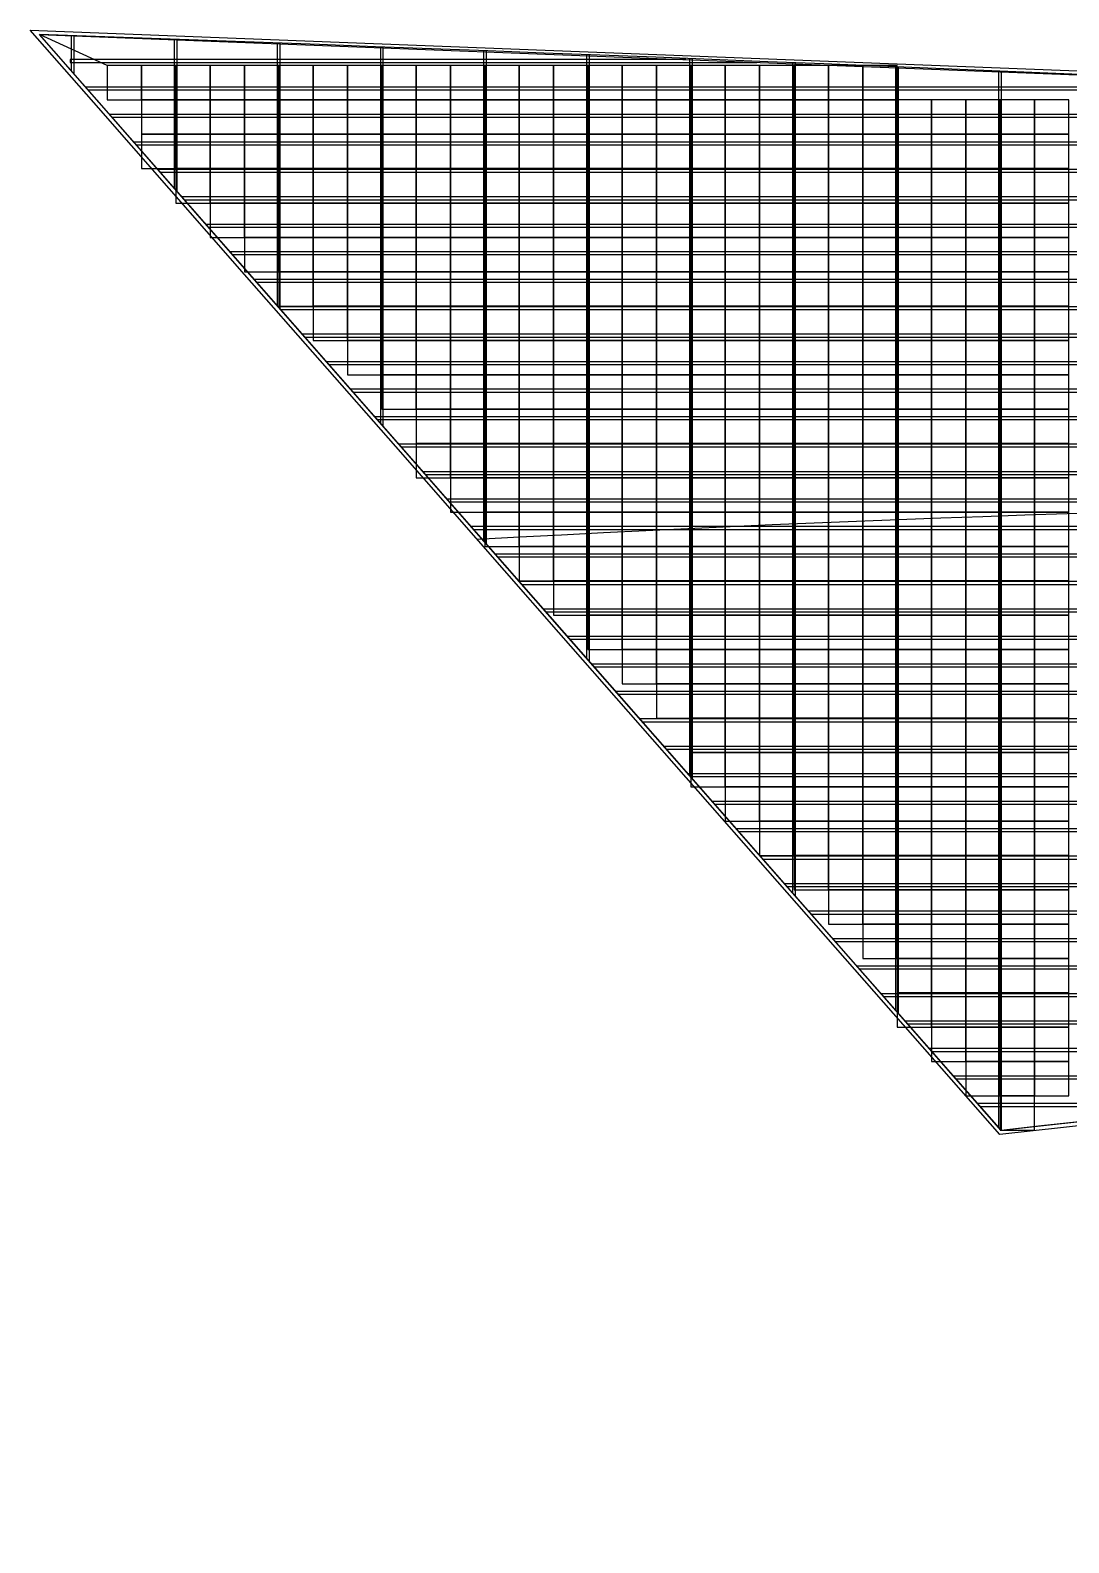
# Model space of a CAD drawing. Extents: x -31693 to 409283, y -98233 to 151957.
# Drawn here: x 10926 to 26045, y 100210 to 122231 of the extents above; entities that cross this region are included whole.
import ezdxf

# ---------------------------------------------------------------- set-up
doc = ezdxf.new("R2010")
doc.units = 0
doc.header["$LTSCALE"] = 1000
doc.header["$MEASUREMENT"] = 0
for name, color, linetype in [('500浮箱', 162, 'Continuous'), ('A-G-VISIBLE', 9, 'Continuous'), ('主龙骨', 4, 'Continuous'), ('边梁（14a槽钢', 3, 'Continuous'), ('龙骨', 10, 'Continuous')]:
    doc.layers.add(name, color=color, linetype=linetype)

# ---------------------------------------------------------------- blocks, each defined once
blk = doc.blocks.new('dasd')
at = {"layer": 'A-G-VISIBLE', "linetype": 'Continuous', "flags": 128}
blk.add_lwpolyline([(-132868.85, 42158.249), (-132882.852, 42174.205)], dxfattribs=at)
at = {"layer": 'A-G-VISIBLE', "linetype": 'Continuous'}
for centre, radius, start, end in [((-132956.57, 40049.815), 2125.668, 86.604438, 88.01257), ((-132810.855, 41649.249), 512.294, 92.25539, 96.50024)]:
    blk.add_arc(centre, radius, start, end, dxfattribs=at)

msp = doc.modelspace()

# ---------------------------------------------------------------- linework, layer by layer
at = {"layer": '500浮箱', "elevation": 2850}
msp.add_lwpolyline([(12045, 121716), (11059, 122168)], dxfattribs=at)
for points in [[(12045, 121216), (12545, 121216), (12545, 121716), (12045, 121716)], [(12545, 121216), (13045, 121216), (13045, 121716), (12545, 121716)], [(13045, 121216), (13545, 121216), (13545, 121716), (13045, 121716)], [(13545, 121216), (14045, 121216), (14045, 121716), (13545, 121716)], [(14045, 121216), (14545, 121216), (14545, 121716), (14045, 121716)], [(14545, 121216), (15045, 121216), (15045, 121716), (14545, 121716)], [(15045, 121216), (15545, 121216), (15545, 121716), (15045, 121716)], [(15545, 121216), (16045, 121216), (16045, 121716), (15545, 121716)], [(16045, 121216), (16545, 121216), (16545, 121716), (16045, 121716)], [(16545, 121216), (17045, 121216), (17045, 121716), (16545, 121716)], [(17045, 121216), (17545, 121216), (17545, 121716), (17045, 121716)], [(17545, 121216), (18045, 121216), (18045, 121716), (17545, 121716)], [(18045, 121216), (18545, 121216), (18545, 121716), (18045, 121716)], [(18545, 121216), (19045, 121216), (19045, 121716), (18545, 121716)], [(19045, 121216), (19545, 121216), (19545, 121716), (19045, 121716)], [(19545, 121216), (20045, 121216), (20045, 121716), (19545, 121716)], [(20045, 121216), (20545, 121216), (20545, 121716), (20045, 121716)], [(20545, 121216), (21045, 121216), (21045, 121716), (20545, 121716)], [(21045, 121216), (21545, 121216), (21545, 121716), (21045, 121716)], [(21545, 121216), (22045, 121216), (22045, 121716), (21545, 121716)], [(22045, 121216), (22545, 121216), (22545, 121716), (22045, 121716)], [(22545, 121216), (23045, 121216), (23045, 121716), (22545, 121716)], [(23045, 121216), (23545, 121216), (23545, 121716), (23045, 121716)], [(12545, 120716), (13045, 120716), (13045, 121216), (12545, 121216)], [(13045, 120716), (13545, 120716), (13545, 121216), (13045, 121216)], [(13545, 120716), (14045, 120716), (14045, 121216), (13545, 121216)], [(14045, 120716), (14545, 120716), (14545, 121216), (14045, 121216)], [(14545, 120716), (15045, 120716), (15045, 121216), (14545, 121216)], [(15045, 120716), (15545, 120716), (15545, 121216), (15045, 121216)], [(15545, 120716), (16045, 120716), (16045, 121216), (15545, 121216)], [(16045, 120716), (16545, 120716), (16545, 121216), (16045, 121216)], [(16545, 120716), (17045, 120716), (17045, 121216), (16545, 121216)], [(17045, 120716), (17545, 120716), (17545, 121216), (17045, 121216)], [(17545, 120716), (18045, 120716), (18045, 121216), (17545, 121216)], [(18045, 120716), (18545, 120716), (18545, 121216), (18045, 121216)], [(18545, 120716), (19045, 120716), (19045, 121216), (18545, 121216)], [(19045, 120716), (19545, 120716), (19545, 121216), (19045, 121216)], [(19545, 120716), (20045, 120716), (20045, 121216), (19545, 121216)], [(20045, 120716), (20545, 120716), (20545, 121216), (20045, 121216)], [(20545, 120716), (21045, 120716), (21045, 121216), (20545, 121216)], [(21045, 120716), (21545, 120716), (21545, 121216), (21045, 121216)], [(21545, 120716), (22045, 120716), (22045, 121216), (21545, 121216)], [(22045, 120716), (22545, 120716), (22545, 121216), (22045, 121216)], [(22545, 120716), (23045, 120716), (23045, 121216), (22545, 121216)], [(23045, 120716), (23545, 120716), (23545, 121216), (23045, 121216)], [(23545, 120716), (24045, 120716), (24045, 121216), (23545, 121216)], [(24045, 120716), (24545, 120716), (24545, 121216), (24045, 121216)], [(24545, 120716), (25045, 120716), (25045, 121216), (24545, 121216)], [(25045, 120716), (25545, 120716), (25545, 121216), (25045, 121216)], [(25545, 120716), (26045, 120716), (26045, 121216), (25545, 121216)], [(12545, 120216), (13045, 120216), (13045, 120716), (12545, 120716)], [(13045, 120216), (13545, 120216), (13545, 120716), (13045, 120716)], [(13545, 120216), (14045, 120216), (14045, 120716), (13545, 120716)], [(14045, 120216), (14545, 120216), (14545, 120716), (14045, 120716)], [(14545, 120216), (15045, 120216), (15045, 120716), (14545, 120716)], [(15045, 120216), (15545, 120216), (15545, 120716), (15045, 120716)], [(15545, 120216), (16045, 120216), (16045, 120716), (15545, 120716)], [(16045, 120216), (16545, 120216), (16545, 120716), (16045, 120716)], [(16545, 120216), (17045, 120216), (17045, 120716), (16545, 120716)], [(17045, 120216), (17545, 120216), (17545, 120716), (17045, 120716)], [(17545, 120216), (18045, 120216), (18045, 120716), (17545, 120716)], [(18045, 120216), (18545, 120216), (18545, 120716), (18045, 120716)], [(18545, 120216), (19045, 120216), (19045, 120716), (18545, 120716)], [(19045, 120216), (19545, 120216), (19545, 120716), (19045, 120716)], [(19545, 120216), (20045, 120216), (20045, 120716), (19545, 120716)], [(20045, 120216), (20545, 120216), (20545, 120716), (20045, 120716)], [(20545, 120216), (21045, 120216), (21045, 120716), (20545, 120716)], [(21045, 120216), (21545, 120216), (21545, 120716), (21045, 120716)], [(21545, 120216), (22045, 120216), (22045, 120716), (21545, 120716)], [(22045, 120216), (22545, 120216), (22545, 120716), (22045, 120716)], [(22545, 120216), (23045, 120216), (23045, 120716), (22545, 120716)], [(23045, 120216), (23545, 120216), (23545, 120716), (23045, 120716)], [(23545, 120216), (24045, 120216), (24045, 120716), (23545, 120716)], [(24045, 120216), (24545, 120216), (24545, 120716), (24045, 120716)], [(24545, 120216), (25045, 120216), (25045, 120716), (24545, 120716)], [(25045, 120216), (25545, 120216), (25545, 120716), (25045, 120716)], [(25545, 120216), (26045, 120216), (26045, 120716), (25545, 120716)], [(13045, 119716), (13545, 119716), (13545, 120216), (13045, 120216)], [(13545, 119716), (14045, 119716), (14045, 120216), (13545, 120216)], [(14045, 119716), (14545, 119716), (14545, 120216), (14045, 120216)], [(14545, 119716), (15045, 119716), (15045, 120216), (14545, 120216)], [(15045, 119716), (15545, 119716), (15545, 120216), (15045, 120216)], [(15545, 119716), (16045, 119716), (16045, 120216), (15545, 120216)], [(16045, 119716), (16545, 119716), (16545, 120216), (16045, 120216)], [(16545, 119716), (17045, 119716), (17045, 120216), (16545, 120216)], [(17045, 119716), (17545, 119716), (17545, 120216), (17045, 120216)], [(17545, 119716), (18045, 119716), (18045, 120216), (17545, 120216)], [(18045, 119716), (18545, 119716), (18545, 120216), (18045, 120216)], [(18545, 119716), (19045, 119716), (19045, 120216), (18545, 120216)], [(19045, 119716), (19545, 119716), (19545, 120216), (19045, 120216)], [(19545, 119716), (20045, 119716), (20045, 120216), (19545, 120216)], [(20045, 119716), (20545, 119716), (20545, 120216), (20045, 120216)], [(20545, 119716), (21045, 119716), (21045, 120216), (20545, 120216)], [(21045, 119716), (21545, 119716), (21545, 120216), (21045, 120216)], [(21545, 119716), (22045, 119716), (22045, 120216), (21545, 120216)], [(22045, 119716), (22545, 119716), (22545, 120216), (22045, 120216)], [(22545, 119716), (23045, 119716), (23045, 120216), (22545, 120216)], [(23045, 119716), (23545, 119716), (23545, 120216), (23045, 120216)], [(23545, 119716), (24045, 119716), (24045, 120216), (23545, 120216)], [(24045, 119716), (24545, 119716), (24545, 120216), (24045, 120216)], [(24545, 119716), (25045, 119716), (25045, 120216), (24545, 120216)], [(25045, 119716), (25545, 119716), (25545, 120216), (25045, 120216)], [(25545, 119716), (26045, 119716), (26045, 120216), (25545, 120216)], [(13545, 119216), (14045, 119216), (14045, 119716), (13545, 119716)], [(14045, 119216), (14545, 119216), (14545, 119716), (14045, 119716)], [(14545, 119216), (15045, 119216), (15045, 119716), (14545, 119716)], [(15045, 119216), (15545, 119216), (15545, 119716), (15045, 119716)], [(15545, 119216), (16045, 119216), (16045, 119716), (15545, 119716)], [(16045, 119216), (16545, 119216), (16545, 119716), (16045, 119716)], [(16545, 119216), (17045, 119216), (17045, 119716), (16545, 119716)], [(17045, 119216), (17545, 119216), (17545, 119716), (17045, 119716)], [(17545, 119216), (18045, 119216), (18045, 119716), (17545, 119716)], [(18045, 119216), (18545, 119216), (18545, 119716), (18045, 119716)], [(18545, 119216), (19045, 119216), (19045, 119716), (18545, 119716)], [(19045, 119216), (19545, 119216), (19545, 119716), (19045, 119716)], [(19545, 119216), (20045, 119216), (20045, 119716), (19545, 119716)], [(20045, 119216), (20545, 119216), (20545, 119716), (20045, 119716)], [(20545, 119216), (21045, 119216), (21045, 119716), (20545, 119716)], [(21045, 119216), (21545, 119216), (21545, 119716), (21045, 119716)], [(21545, 119216), (22045, 119216), (22045, 119716), (21545, 119716)], [(22045, 119216), (22545, 119216), (22545, 119716), (22045, 119716)], [(22545, 119216), (23045, 119216), (23045, 119716), (22545, 119716)], [(23045, 119216), (23545, 119216), (23545, 119716), (23045, 119716)], [(23545, 119216), (24045, 119216), (24045, 119716), (23545, 119716)], [(24045, 119216), (24545, 119216), (24545, 119716), (24045, 119716)], [(24545, 119216), (25045, 119216), (25045, 119716), (24545, 119716)], [(25045, 119216), (25545, 119216), (25545, 119716), (25045, 119716)], [(25545, 119216), (26045, 119216), (26045, 119716), (25545, 119716)], [(14045, 118716), (14545, 118716), (14545, 119216), (14045, 119216)], [(14545, 118716), (15045, 118716), (15045, 119216), (14545, 119216)], [(15045, 118716), (15545, 118716), (15545, 119216), (15045, 119216)], [(15545, 118716), (16045, 118716), (16045, 119216), (15545, 119216)], [(16045, 118716), (16545, 118716), (16545, 119216), (16045, 119216)], [(16545, 118716), (17045, 118716), (17045, 119216), (16545, 119216)], [(17045, 118716), (17545, 118716), (17545, 119216), (17045, 119216)], [(17545, 118716), (18045, 118716), (18045, 119216), (17545, 119216)], [(18045, 118716), (18545, 118716), (18545, 119216), (18045, 119216)], [(18545, 118716), (19045, 118716), (19045, 119216), (18545, 119216)], [(19045, 118716), (19545, 118716), (19545, 119216), (19045, 119216)], [(19545, 118716), (20045, 118716), (20045, 119216), (19545, 119216)], [(20045, 118716), (20545, 118716), (20545, 119216), (20045, 119216)], [(20545, 118716), (21045, 118716), (21045, 119216), (20545, 119216)], [(21045, 118716), (21545, 118716), (21545, 119216), (21045, 119216)], [(21545, 118716), (22045, 118716), (22045, 119216), (21545, 119216)], [(22045, 118716), (22545, 118716), (22545, 119216), (22045, 119216)], [(22545, 118716), (23045, 118716), (23045, 119216), (22545, 119216)], [(23045, 118716), (23545, 118716), (23545, 119216), (23045, 119216)], [(23545, 118716), (24045, 118716), (24045, 119216), (23545, 119216)], [(24045, 118716), (24545, 118716), (24545, 119216), (24045, 119216)], [(24545, 118716), (25045, 118716), (25045, 119216), (24545, 119216)], [(25045, 118716), (25545, 118716), (25545, 119216), (25045, 119216)], [(25545, 118716), (26045, 118716), (26045, 119216), (25545, 119216)], [(14545, 118216), (15045, 118216), (15045, 118716), (14545, 118716)], [(15045, 118216), (15545, 118216), (15545, 118716), (15045, 118716)], [(15545, 118216), (16045, 118216), (16045, 118716), (15545, 118716)], [(16045, 118216), (16545, 118216), (16545, 118716), (16045, 118716)], [(16545, 118216), (17045, 118216), (17045, 118716), (16545, 118716)], [(17045, 118216), (17545, 118216), (17545, 118716), (17045, 118716)], [(17545, 118216), (18045, 118216), (18045, 118716), (17545, 118716)], [(18045, 118216), (18545, 118216), (18545, 118716), (18045, 118716)], [(18545, 118216), (19045, 118216), (19045, 118716), (18545, 118716)], [(19045, 118216), (19545, 118216), (19545, 118716), (19045, 118716)], [(19545, 118216), (20045, 118216), (20045, 118716), (19545, 118716)], [(20045, 118216), (20545, 118216), (20545, 118716), (20045, 118716)], [(20545, 118216), (21045, 118216), (21045, 118716), (20545, 118716)], [(21045, 118216), (21545, 118216), (21545, 118716), (21045, 118716)], [(21545, 118216), (22045, 118216), (22045, 118716), (21545, 118716)], [(22045, 118216), (22545, 118216), (22545, 118716), (22045, 118716)], [(22545, 118216), (23045, 118216), (23045, 118716), (22545, 118716)], [(23045, 118216), (23545, 118216), (23545, 118716), (23045, 118716)], [(23545, 118216), (24045, 118216), (24045, 118716), (23545, 118716)], [(24045, 118216), (24545, 118216), (24545, 118716), (24045, 118716)], [(24545, 118216), (25045, 118216), (25045, 118716), (24545, 118716)], [(25045, 118216), (25545, 118216), (25545, 118716), (25045, 118716)], [(25545, 118216), (26045, 118216), (26045, 118716), (25545, 118716)], [(15045, 117716), (15545, 117716), (15545, 118216), (15045, 118216)], [(15545, 117716), (16045, 117716), (16045, 118216), (15545, 118216)], [(16045, 117716), (16545, 117716), (16545, 118216), (16045, 118216)], [(16545, 117716), (17045, 117716), (17045, 118216), (16545, 118216)], [(17045, 117716), (17545, 117716), (17545, 118216), (17045, 118216)], [(17545, 117716), (18045, 117716), (18045, 118216), (17545, 118216)], [(18045, 117716), (18545, 117716), (18545, 118216), (18045, 118216)], [(18545, 117716), (19045, 117716), (19045, 118216), (18545, 118216)], [(19045, 117716), (19545, 117716), (19545, 118216), (19045, 118216)], [(19545, 117716), (20045, 117716), (20045, 118216), (19545, 118216)], [(20045, 117716), (20545, 117716), (20545, 118216), (20045, 118216)], [(20545, 117716), (21045, 117716), (21045, 118216), (20545, 118216)], [(21045, 117716), (21545, 117716), (21545, 118216), (21045, 118216)], [(21545, 117716), (22045, 117716), (22045, 118216), (21545, 118216)], [(22045, 117716), (22545, 117716), (22545, 118216), (22045, 118216)], [(22545, 117716), (23045, 117716), (23045, 118216), (22545, 118216)], [(23045, 117716), (23545, 117716), (23545, 118216), (23045, 118216)], [(23545, 117716), (24045, 117716), (24045, 118216), (23545, 118216)], [(24045, 117716), (24545, 117716), (24545, 118216), (24045, 118216)], [(24545, 117716), (25045, 117716), (25045, 118216), (24545, 118216)], [(25045, 117716), (25545, 117716), (25545, 118216), (25045, 118216)], [(25545, 117716), (26045, 117716), (26045, 118216), (25545, 118216)], [(15545, 117216), (16045, 117216), (16045, 117716), (15545, 117716)], [(16045, 117216), (16545, 117216), (16545, 117716), (16045, 117716)], [(16545, 117216), (17045, 117216), (17045, 117716), (16545, 117716)], [(17045, 117216), (17545, 117216), (17545, 117716), (17045, 117716)], [(17545, 117216), (18045, 117216), (18045, 117716), (17545, 117716)], [(18045, 117216), (18545, 117216), (18545, 117716), (18045, 117716)], [(18545, 117216), (19045, 117216), (19045, 117716), (18545, 117716)], [(19045, 117216), (19545, 117216), (19545, 117716), (19045, 117716)], [(19545, 117216), (20045, 117216), (20045, 117716), (19545, 117716)], [(20045, 117216), (20545, 117216), (20545, 117716), (20045, 117716)], [(20545, 117216), (21045, 117216), (21045, 117716), (20545, 117716)], [(21045, 117216), (21545, 117216), (21545, 117716), (21045, 117716)], [(21545, 117216), (22045, 117216), (22045, 117716), (21545, 117716)], [(22045, 117216), (22545, 117216), (22545, 117716), (22045, 117716)], [(22545, 117216), (23045, 117216), (23045, 117716), (22545, 117716)], [(23045, 117216), (23545, 117216), (23545, 117716), (23045, 117716)], [(23545, 117216), (24045, 117216), (24045, 117716), (23545, 117716)], [(24045, 117216), (24545, 117216), (24545, 117716), (24045, 117716)], [(24545, 117216), (25045, 117216), (25045, 117716), (24545, 117716)], [(25045, 117216), (25545, 117216), (25545, 117716), (25045, 117716)], [(25545, 117216), (26045, 117216), (26045, 117716), (25545, 117716)], [(16045, 116716), (16545, 116716), (16545, 117216), (16045, 117216)], [(16545, 116716), (17045, 116716), (17045, 117216), (16545, 117216)], [(17045, 116716), (17545, 116716), (17545, 117216), (17045, 117216)], [(17545, 116716), (18045, 116716), (18045, 117216), (17545, 117216)], [(18045, 116716), (18545, 116716), (18545, 117216), (18045, 117216)], [(18545, 116716), (19045, 116716), (19045, 117216), (18545, 117216)], [(19045, 116716), (19545, 116716), (19545, 117216), (19045, 117216)], [(19545, 116716), (20045, 116716), (20045, 117216), (19545, 117216)], [(20045, 116716), (20545, 116716), (20545, 117216), (20045, 117216)], [(20545, 116716), (21045, 116716), (21045, 117216), (20545, 117216)], [(21045, 116716), (21545, 116716), (21545, 117216), (21045, 117216)], [(21545, 116716), (22045, 116716), (22045, 117216), (21545, 117216)], [(22045, 116716), (22545, 116716), (22545, 117216), (22045, 117216)], [(22545, 116716), (23045, 116716), (23045, 117216), (22545, 117216)], [(23045, 116716), (23545, 116716), (23545, 117216), (23045, 117216)], [(23545, 116716), (24045, 116716), (24045, 117216), (23545, 117216)], [(24045, 116716), (24545, 116716), (24545, 117216), (24045, 117216)], [(24545, 116716), (25045, 116716), (25045, 117216), (24545, 117216)], [(25045, 116716), (25545, 116716), (25545, 117216), (25045, 117216)], [(25545, 116716), (26045, 116716), (26045, 117216), (25545, 117216)], [(16545, 116216), (17045, 116216), (17045, 116716), (16545, 116716)], [(17045, 116216), (17545, 116216), (17545, 116716), (17045, 116716)], [(17545, 116216), (18045, 116216), (18045, 116716), (17545, 116716)], [(18045, 116216), (18545, 116216), (18545, 116716), (18045, 116716)], [(18545, 116216), (19045, 116216), (19045, 116716), (18545, 116716)], [(19045, 116216), (19545, 116216), (19545, 116716), (19045, 116716)], [(19545, 116216), (20045, 116216), (20045, 116716), (19545, 116716)], [(20045, 116216), (20545, 116216), (20545, 116716), (20045, 116716)], [(20545, 116216), (21045, 116216), (21045, 116716), (20545, 116716)], [(21045, 116216), (21545, 116216), (21545, 116716), (21045, 116716)], [(21545, 116216), (22045, 116216), (22045, 116716), (21545, 116716)], [(22045, 116216), (22545, 116216), (22545, 116716), (22045, 116716)], [(22545, 116216), (23045, 116216), (23045, 116716), (22545, 116716)], [(23045, 116216), (23545, 116216), (23545, 116716), (23045, 116716)], [(23545, 116216), (24045, 116216), (24045, 116716), (23545, 116716)], [(24045, 116216), (24545, 116216), (24545, 116716), (24045, 116716)], [(24545, 116216), (25045, 116216), (25045, 116716), (24545, 116716)], [(25045, 116216), (25545, 116216), (25545, 116716), (25045, 116716)], [(25545, 116216), (26045, 116216), (26045, 116716), (25545, 116716)], [(16545, 115716), (17045, 115716), (17045, 116216), (16545, 116216)], [(17045, 115716), (17545, 115716), (17545, 116216), (17045, 116216)], [(17545, 115716), (18045, 115716), (18045, 116216), (17545, 116216)], [(18045, 115716), (18545, 115716), (18545, 116216), (18045, 116216)], [(18545, 115716), (19045, 115716), (19045, 116216), (18545, 116216)], [(19045, 115716), (19545, 115716), (19545, 116216), (19045, 116216)], [(19545, 115716), (20045, 115716), (20045, 116216), (19545, 116216)], [(20045, 115716), (20545, 115716), (20545, 116216), (20045, 116216)], [(20545, 115716), (21045, 115716), (21045, 116216), (20545, 116216)], [(21045, 115716), (21545, 115716), (21545, 116216), (21045, 116216)], [(21545, 115716), (22045, 115716), (22045, 116216), (21545, 116216)], [(22045, 115716), (22545, 115716), (22545, 116216), (22045, 116216)], [(22545, 115716), (23045, 115716), (23045, 116216), (22545, 116216)], [(23045, 115716), (23545, 115716), (23545, 116216), (23045, 116216)], [(23545, 115716), (24045, 115716), (24045, 116216), (23545, 116216)], [(24045, 115716), (24545, 115716), (24545, 116216), (24045, 116216)], [(24545, 115716), (25045, 115716), (25045, 116216), (24545, 116216)], [(25045, 115716), (25545, 115716), (25545, 116216), (25045, 116216)], [(25545, 115716), (26045, 115716), (26045, 116216), (25545, 116216)], [(17045, 115216), (17545, 115216), (17545, 115716), (17045, 115716)], [(17545, 115216), (18045, 115216), (18045, 115716), (17545, 115716)], [(18045, 115216), (18545, 115216), (18545, 115716), (18045, 115716)], [(18545, 115216), (19045, 115216), (19045, 115716), (18545, 115716)], [(19045, 115216), (19545, 115216), (19545, 115716), (19045, 115716)], [(19545, 115216), (20045, 115216), (20045, 115716), (19545, 115716)], [(20045, 115216), (20545, 115216), (20545, 115716), (20045, 115716)], [(20545, 115216), (21045, 115216), (21045, 115716), (20545, 115716)], [(21045, 115216), (21545, 115216), (21545, 115716), (21045, 115716)], [(21545, 115216), (22045, 115216), (22045, 115716), (21545, 115716)], [(22045, 115216), (22545, 115216), (22545, 115716), (22045, 115716)], [(22545, 115216), (23045, 115216), (23045, 115716), (22545, 115716)], [(23045, 115216), (23545, 115216), (23545, 115716), (23045, 115716)], [(23545, 115216), (24045, 115216), (24045, 115716), (23545, 115716)], [(24045, 115216), (24545, 115216), (24545, 115716), (24045, 115716)], [(24545, 115216), (25045, 115216), (25045, 115716), (24545, 115716)], [(25045, 115216), (25545, 115216), (25545, 115716), (25045, 115716)], [(25545, 115216), (26045, 115216), (26045, 115716), (25545, 115716)], [(17545, 114716), (18045, 114716), (18045, 115216), (17545, 115216)], [(18045, 114716), (18545, 114716), (18545, 115216), (18045, 115216)], [(18545, 114716), (19045, 114716), (19045, 115216), (18545, 115216)], [(19045, 114716), (19545, 114716), (19545, 115216), (19045, 115216)], [(19545, 114716), (20045, 114716), (20045, 115216), (19545, 115216)], [(20045, 114716), (20545, 114716), (20545, 115216), (20045, 115216)], [(20545, 114716), (21045, 114716), (21045, 115216), (20545, 115216)], [(21045, 114716), (21545, 114716), (21545, 115216), (21045, 115216)], [(21545, 114716), (22045, 114716), (22045, 115216), (21545, 115216)], [(22045, 114716), (22545, 114716), (22545, 115216), (22045, 115216)], [(22545, 114716), (23045, 114716), (23045, 115216), (22545, 115216)], [(23045, 114716), (23545, 114716), (23545, 115216), (23045, 115216)], [(23545, 114716), (24045, 114716), (24045, 115216), (23545, 115216)], [(24045, 114716), (24545, 114716), (24545, 115216), (24045, 115216)], [(24545, 114716), (25045, 114716), (25045, 115216), (24545, 115216)], [(25045, 114716), (25545, 114716), (25545, 115216), (25045, 115216)], [(25545, 114716), (26045, 114716), (26045, 115216), (25545, 115216)], [(18045, 114216), (18545, 114216), (18545, 114716), (18045, 114716)], [(18545, 114216), (19045, 114216), (19045, 114716), (18545, 114716)], [(19045, 114216), (19545, 114216), (19545, 114716), (19045, 114716)], [(19545, 114216), (20045, 114216), (20045, 114716), (19545, 114716)], [(20045, 114216), (20545, 114216), (20545, 114716), (20045, 114716)], [(20545, 114216), (21045, 114216), (21045, 114716), (20545, 114716)], [(21045, 114216), (21545, 114216), (21545, 114716), (21045, 114716)], [(21545, 114216), (22045, 114216), (22045, 114716), (21545, 114716)], [(22045, 114216), (22545, 114216), (22545, 114716), (22045, 114716)], [(22545, 114216), (23045, 114216), (23045, 114716), (22545, 114716)], [(23045, 114216), (23545, 114216), (23545, 114716), (23045, 114716)], [(23545, 114216), (24045, 114216), (24045, 114716), (23545, 114716)], [(24045, 114216), (24545, 114216), (24545, 114716), (24045, 114716)], [(24545, 114216), (25045, 114216), (25045, 114716), (24545, 114716)], [(25045, 114216), (25545, 114216), (25545, 114716), (25045, 114716)], [(25545, 114216), (26045, 114216), (26045, 114716), (25545, 114716)], [(18545, 113716), (19045, 113716), (19045, 114216), (18545, 114216)], [(19045, 113716), (19545, 113716), (19545, 114216), (19045, 114216)], [(19545, 113716), (20045, 113716), (20045, 114216), (19545, 114216)], [(20045, 113716), (20545, 113716), (20545, 114216), (20045, 114216)], [(20545, 113716), (21045, 113716), (21045, 114216), (20545, 114216)], [(21045, 113716), (21545, 113716), (21545, 114216), (21045, 114216)], [(21545, 113716), (22045, 113716), (22045, 114216), (21545, 114216)], [(22045, 113716), (22545, 113716), (22545, 114216), (22045, 114216)], [(22545, 113716), (23045, 113716), (23045, 114216), (22545, 114216)], [(23045, 113716), (23545, 113716), (23545, 114216), (23045, 114216)], [(23545, 113716), (24045, 113716), (24045, 114216), (23545, 114216)], [(24045, 113716), (24545, 113716), (24545, 114216), (24045, 114216)], [(24545, 113716), (25045, 113716), (25045, 114216), (24545, 114216)], [(25045, 113716), (25545, 113716), (25545, 114216), (25045, 114216)], [(25545, 113716), (26045, 113716), (26045, 114216), (25545, 114216)], [(19045, 113216), (19545, 113216), (19545, 113716), (19045, 113716)], [(19545, 113216), (20045, 113216), (20045, 113716), (19545, 113716)], [(20045, 113216), (20545, 113216), (20545, 113716), (20045, 113716)], [(20545, 113216), (21045, 113216), (21045, 113716), (20545, 113716)], [(21045, 113216), (21545, 113216), (21545, 113716), (21045, 113716)], [(21545, 113216), (22045, 113216), (22045, 113716), (21545, 113716)], [(22045, 113216), (22545, 113216), (22545, 113716), (22045, 113716)], [(22545, 113216), (23045, 113216), (23045, 113716), (22545, 113716)], [(23045, 113216), (23545, 113216), (23545, 113716), (23045, 113716)], [(23545, 113216), (24045, 113216), (24045, 113716), (23545, 113716)], [(24045, 113216), (24545, 113216), (24545, 113716), (24045, 113716)], [(24545, 113216), (25045, 113216), (25045, 113716), (24545, 113716)], [(25045, 113216), (25545, 113216), (25545, 113716), (25045, 113716)], [(25545, 113216), (26045, 113216), (26045, 113716), (25545, 113716)], [(19545, 112716), (20045, 112716), (20045, 113216), (19545, 113216)], [(20045, 112716), (20545, 112716), (20545, 113216), (20045, 113216)], [(20545, 112716), (21045, 112716), (21045, 113216), (20545, 113216)], [(21045, 112716), (21545, 112716), (21545, 113216), (21045, 113216)], [(21545, 112716), (22045, 112716), (22045, 113216), (21545, 113216)], [(22045, 112716), (22545, 112716), (22545, 113216), (22045, 113216)], [(22545, 112716), (23045, 112716), (23045, 113216), (22545, 113216)], [(23045, 112716), (23545, 112716), (23545, 113216), (23045, 113216)], [(23545, 112716), (24045, 112716), (24045, 113216), (23545, 113216)], [(24045, 112716), (24545, 112716), (24545, 113216), (24045, 113216)], [(24545, 112716), (25045, 112716), (25045, 113216), (24545, 113216)], [(25045, 112716), (25545, 112716), (25545, 113216), (25045, 113216)], [(25545, 112716), (26045, 112716), (26045, 113216), (25545, 113216)], [(20045, 112216), (20545, 112216), (20545, 112716), (20045, 112716)], [(20545, 112216), (21045, 112216), (21045, 112716), (20545, 112716)], [(21045, 112216), (21545, 112216), (21545, 112716), (21045, 112716)], [(21545, 112216), (22045, 112216), (22045, 112716), (21545, 112716)], [(22045, 112216), (22545, 112216), (22545, 112716), (22045, 112716)], [(22545, 112216), (23045, 112216), (23045, 112716), (22545, 112716)], [(23045, 112216), (23545, 112216), (23545, 112716), (23045, 112716)], [(23545, 112216), (24045, 112216), (24045, 112716), (23545, 112716)], [(24045, 112216), (24545, 112216), (24545, 112716), (24045, 112716)], [(24545, 112216), (25045, 112216), (25045, 112716), (24545, 112716)], [(25045, 112216), (25545, 112216), (25545, 112716), (25045, 112716)], [(25545, 112216), (26045, 112216), (26045, 112716), (25545, 112716)], [(20545, 111716), (21045, 111716), (21045, 112216), (20545, 112216)], [(21045, 111716), (21545, 111716), (21545, 112216), (21045, 112216)], [(21545, 111716), (22045, 111716), (22045, 112216), (21545, 112216)], [(22045, 111716), (22545, 111716), (22545, 112216), (22045, 112216)], [(22545, 111716), (23045, 111716), (23045, 112216), (22545, 112216)], [(23045, 111716), (23545, 111716), (23545, 112216), (23045, 112216)], [(23545, 111716), (24045, 111716), (24045, 112216), (23545, 112216)], [(24045, 111716), (24545, 111716), (24545, 112216), (24045, 112216)], [(24545, 111716), (25045, 111716), (25045, 112216), (24545, 112216)], [(25045, 111716), (25545, 111716), (25545, 112216), (25045, 112216)], [(25545, 111716), (26045, 111716), (26045, 112216), (25545, 112216)], [(20545, 111216), (21045, 111216), (21045, 111716), (20545, 111716)], [(21045, 111216), (21545, 111216), (21545, 111716), (21045, 111716)], [(21545, 111216), (22045, 111216), (22045, 111716), (21545, 111716)], [(22045, 111216), (22545, 111216), (22545, 111716), (22045, 111716)], [(22545, 111216), (23045, 111216), (23045, 111716), (22545, 111716)], [(23045, 111216), (23545, 111216), (23545, 111716), (23045, 111716)], [(23545, 111216), (24045, 111216), (24045, 111716), (23545, 111716)], [(24045, 111216), (24545, 111216), (24545, 111716), (24045, 111716)], [(24545, 111216), (25045, 111216), (25045, 111716), (24545, 111716)], [(25045, 111216), (25545, 111216), (25545, 111716), (25045, 111716)], [(25545, 111216), (26045, 111216), (26045, 111716), (25545, 111716)], [(21045, 110716), (21545, 110716), (21545, 111216), (21045, 111216)], [(21545, 110716), (22045, 110716), (22045, 111216), (21545, 111216)], [(22045, 110716), (22545, 110716), (22545, 111216), (22045, 111216)], [(22545, 110716), (23045, 110716), (23045, 111216), (22545, 111216)], [(23045, 110716), (23545, 110716), (23545, 111216), (23045, 111216)], [(23545, 110716), (24045, 110716), (24045, 111216), (23545, 111216)], [(24045, 110716), (24545, 110716), (24545, 111216), (24045, 111216)], [(24545, 110716), (25045, 110716), (25045, 111216), (24545, 111216)], [(25045, 110716), (25545, 110716), (25545, 111216), (25045, 111216)], [(25545, 110716), (26045, 110716), (26045, 111216), (25545, 111216)], [(21545, 110216), (22045, 110216), (22045, 110716), (21545, 110716)], [(22045, 110216), (22545, 110216), (22545, 110716), (22045, 110716)], [(22545, 110216), (23045, 110216), (23045, 110716), (22545, 110716)], [(23045, 110216), (23545, 110216), (23545, 110716), (23045, 110716)], [(23545, 110216), (24045, 110216), (24045, 110716), (23545, 110716)], [(24045, 110216), (24545, 110216), (24545, 110716), (24045, 110716)], [(24545, 110216), (25045, 110216), (25045, 110716), (24545, 110716)], [(25045, 110216), (25545, 110216), (25545, 110716), (25045, 110716)], [(25545, 110216), (26045, 110216), (26045, 110716), (25545, 110716)], [(22045, 109716), (22545, 109716), (22545, 110216), (22045, 110216)], [(22545, 109716), (23045, 109716), (23045, 110216), (22545, 110216)], [(23045, 109716), (23545, 109716), (23545, 110216), (23045, 110216)], [(23545, 109716), (24045, 109716), (24045, 110216), (23545, 110216)], [(24045, 109716), (24545, 109716), (24545, 110216), (24045, 110216)], [(24545, 109716), (25045, 109716), (25045, 110216), (24545, 110216)], [(25045, 109716), (25545, 109716), (25545, 110216), (25045, 110216)], [(25545, 109716), (26045, 109716), (26045, 110216), (25545, 110216)], [(22545, 109216), (23045, 109216), (23045, 109716), (22545, 109716)], [(23045, 109216), (23545, 109216), (23545, 109716), (23045, 109716)], [(23545, 109216), (24045, 109216), (24045, 109716), (23545, 109716)], [(24045, 109216), (24545, 109216), (24545, 109716), (24045, 109716)], [(24545, 109216), (25045, 109216), (25045, 109716), (24545, 109716)], [(25045, 109216), (25545, 109216), (25545, 109716), (25045, 109716)], [(25545, 109216), (26045, 109216), (26045, 109716), (25545, 109716)], [(23045, 108716), (23545, 108716), (23545, 109216), (23045, 109216)], [(23545, 108716), (24045, 108716), (24045, 109216), (23545, 109216)], [(24045, 108716), (24545, 108716), (24545, 109216), (24045, 109216)], [(24545, 108716), (25045, 108716), (25045, 109216), (24545, 109216)], [(25045, 108716), (25545, 108716), (25545, 109216), (25045, 109216)], [(25545, 108716), (26045, 108716), (26045, 109216), (25545, 109216)], [(23545, 108216), (24045, 108216), (24045, 108716), (23545, 108716)], [(24045, 108216), (24545, 108216), (24545, 108716), (24045, 108716)], [(24545, 108216), (25045, 108216), (25045, 108716), (24545, 108716)], [(25045, 108216), (25545, 108216), (25545, 108716), (25045, 108716)], [(25545, 108216), (26045, 108216), (26045, 108716), (25545, 108716)], [(23545, 107716), (24045, 107716), (24045, 108216), (23545, 108216)], [(24045, 107716), (24545, 107716), (24545, 108216), (24045, 108216)], [(24545, 107716), (25045, 107716), (25045, 108216), (24545, 108216)], [(25045, 107716), (25545, 107716), (25545, 108216), (25045, 108216)], [(25545, 107716), (26045, 107716), (26045, 108216), (25545, 108216)], [(24045, 107216), (24545, 107216), (24545, 107716), (24045, 107716)], [(24545, 107216), (25045, 107216), (25045, 107716), (24545, 107716)], [(25045, 107216), (25545, 107216), (25545, 107716), (25045, 107716)], [(25545, 107216), (26045, 107216), (26045, 107716), (25545, 107716)], [(24545, 106716), (25045, 106716), (25045, 107216), (24545, 107216)], [(25045, 106716), (25545, 106716), (25545, 107216), (25045, 107216)], [(25545, 106716), (26045, 106716), (26045, 107216), (25545, 107216)], [(25045, 106216), (25545, 106216), (25545, 106716), (25045, 106716)]]:
    msp.add_lwpolyline(points, close=True, dxfattribs=at)
at = {"layer": '主龙骨', "elevation": 2850}
for points in [[(11523, 122152), (11523, 121639)], [(11566, 121590), (11566, 122150)], [(13023, 122099), (13023, 119930)], [(13066, 119881), (13066, 122097)], [(14523, 122045), (14523, 118220)], [(14566, 118171), (14566, 122043)], [(16023, 121990), (16023, 116511)], [(16066, 116462), (16066, 121988)], [(17523, 121934), (17523, 114802)], [(17566, 114753), (17566, 121932)], [(19023, 121877), (19023, 113092)], [(19066, 113043), (19066, 121875)], [(20523, 121818), (20523, 111383)], [(20566, 111334), (20566, 121817)], [(22023, 121759), (22023, 109674)], [(22066, 109625), (22066, 121757)], [(23523, 121716), (23523, 107964)], [(23566, 107915), (23566, 121697)], [(25023, 121637), (25023, 106255)], [(25066, 106213), (25066, 121636)]]:
    msp.add_lwpolyline(points, dxfattribs=at)
at = {"layer": '边梁（14a槽钢', "elevation": 2850}
for points in [[(60120, 108934), (54155, 108632), (50527, 108414), (47570, 108218), (43349, 107907), (40650, 107690), (35667, 107251), (31453, 106842), (28705, 106557), (25043, 106153), (21663, 109996), (18622, 113461), (16246, 116169), (14045, 118677), (11851, 121177), (10926, 122231), (28046, 121569), (31670, 121411), (42015, 120926), (50546, 120488), (58048, 120075)], [(60117, 108992), (54152, 108690), (50523, 108472), (47566, 108275), (43345, 107965), (40645, 107748), (35662, 107309), (31447, 106900), (28699, 106614), (25066, 106213), (21707, 110034), (18666, 113499), (16290, 116207), (14088, 118716), (11895, 121216), (11059, 122168), (28044, 121511), (31668, 121353), (42012, 120868), (50543, 120430), (58044, 120017)]]:
    msp.add_lwpolyline(points, dxfattribs=at)
at = {"layer": '龙骨', "elevation": 2850}
for points in [[(20472, 121804), (11509, 121804), (11509, 121764), (21505, 121764)], [(30498, 121404), (11730, 121404)], [(11765, 121364), (31416, 121364)], [(39116, 121004), (12081, 121004)], [(12116, 120964), (39970, 120964)], [(47163, 120604), (12432, 120604)], [(12467, 120564), (47942, 120564)], [(54654, 120204), (12783, 120204)], [(12818, 120164), (55380, 120164)], [(61870, 119804), (13134, 119804)], [(13169, 119764), (62588, 119764)], [(68428, 119404), (13485, 119404)], [(13520, 119364), (68909, 119364)], [(73111, 119004), (13836, 119004)], [(13871, 118964), (73480, 118964)], [(76560, 118604), (14187, 118604)], [(14222, 118564), (76873, 118564)], [(79563, 118204), (14538, 118204)], [(14573, 118164), (79831, 118164)], [(82196, 117804), (14889, 117804)], [(14924, 117764), (82422, 117764)], [(84461, 117404), (15240, 117404)], [(15275, 117364), (84688, 117364)], [(86727, 117004), (15591, 117004)], [(15626, 116964), (86954, 116964)], [(88708, 116604), (15942, 116604)], [(15977, 116564), (88900, 116564)], [(90627, 116204), (16293, 116204)], [(16328, 116164), (90819, 116164)], [(92428, 115804), (16644, 115804)], [(16679, 115764), (92595, 115764)], [(94023, 115404), (16995, 115404)], [(17030, 115364), (94023, 115364)], [(95523, 115004), (17346, 115004)], [(17381, 114964), (95523, 114964)], [(97151, 114604), (17697, 114604)], [(17732, 114564), (97138, 114564)], [(97018, 114204), (18048, 114204)], [(18083, 114164), (97005, 114164)], [(96885, 113804), (18399, 113804)], [(18434, 113764), (96871, 113764)], [(96751, 113404), (18750, 113404)], [(18785, 113364), (96738, 113364)], [(96618, 113004), (19101, 113004)], [(19136, 112964), (96605, 112964)], [(96485, 112604), (19452, 112604)], [(19487, 112564), (96471, 112564)], [(96351, 112204), (19803, 112204)], [(19838, 112164), (96338, 112164)], [(96218, 111804), (20154, 111804)], [(20189, 111764), (96205, 111764)], [(96085, 111404), (20505, 111404)], [(20540, 111364), (96071, 111364)], [(95951, 111004), (20856, 111004)], [(20891, 110964), (95938, 110964)], [(95818, 110604), (21207, 110604)], [(21242, 110564), (95805, 110564)], [(95685, 110204), (21558, 110204)], [(21593, 110164), (95671, 110164)], [(95551, 109804), (21909, 109804)], [(21945, 109764), (95538, 109764)], [(95418, 109404), (22261, 109404)], [(22296, 109364), (95405, 109364)], [(60580, 109004), (22613, 109004)], [(22648, 108964), (59552, 108964)], [(52713, 108604), (22965, 108604)], [(23000, 108564), (52047, 108564)], [(46592, 108204), (23316, 108204)], [(23351, 108164), (46048, 108164)], [(41342, 107804), (23668, 107804)], [(23703, 107764), (40845, 107764)], [(36736, 107404), (24020, 107404)], [(24055, 107364), (36282, 107364)], [(32515, 107004), (24371, 107004)], [(24407, 106964), (32103, 106964)], [(28603, 106604), (24723, 106604)], [(24758, 106564), (28241, 106564)]]:
    msp.add_lwpolyline(points, dxfattribs=at)
msp.add_lwpolyline([(106438, 7751, 0.149253), (137795, 67716, 0.360669), (95631, 110043, 0.058715), (17434, 114815, 3.295268)], format="xyb", dxfattribs=at)

# ---------------------------------------------------------------- block references
at = {"xscale": 1000, "yscale": 1000, "zscale": 1000}
msp.add_blockref('dasd', (132893911, -42052037, 2850), dxfattribs=at)

doc.saveas('drawing.dxf')
